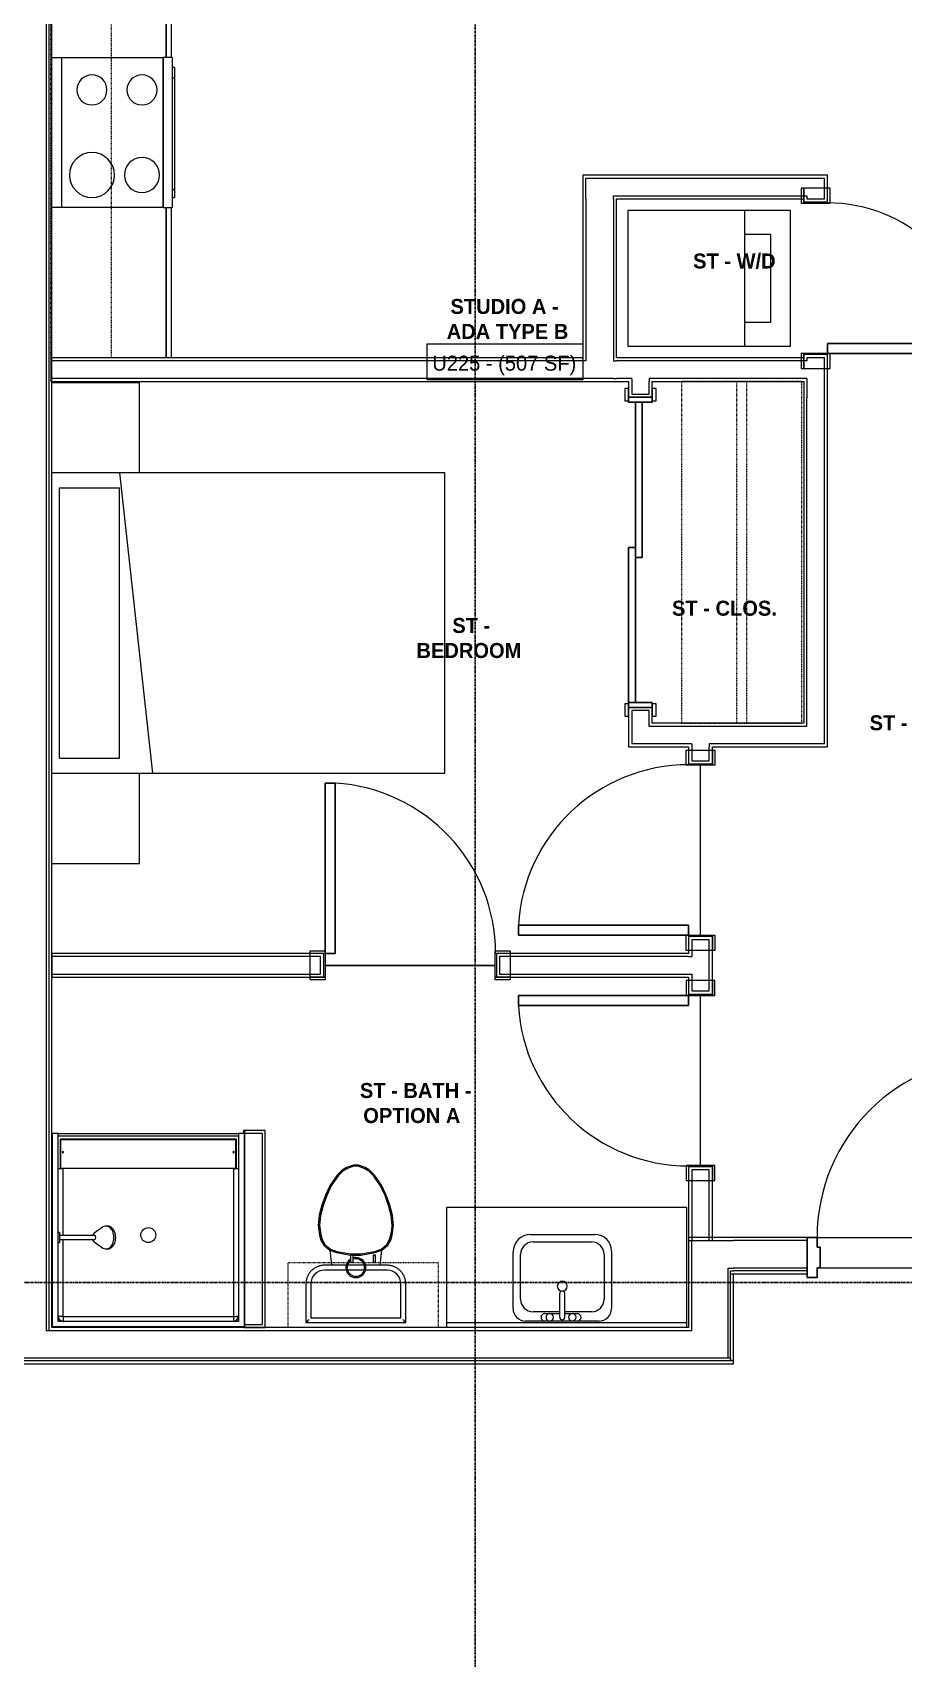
# Model space of a CAD drawing. Header units: inches. Extents: x -4093 to -1777, y 9773 to 12264.
# Drawn here: x -2915.8 to -2741.8, y 10392.1 to 10716.9 of the extents above; entities that cross this region are included whole.
import ezdxf

# ---------------------------------------------------------------- set-up
doc = ezdxf.new("R2010")
doc.units = ezdxf.units.IN
doc.header["$MEASUREMENT"] = 0
doc.linetypes.add('Dash', pattern=[0.25, 0.125, -0.125])
doc.linetypes.add('Grid Line 1_2_', pattern=[0.875, 0.5, -0.125, 0.125, -0.125])
for name, color, linetype, lineweight in [('0-1', 7, 'Continuous', 5), ('0-2', 7, 'Continuous', 9), ('0-3', 8, 'Continuous', 9), ('A-AREA-IDEN', 2, 'Continuous', 9), ('A-DOOR-1', 7, 'Continuous', 9), ('A-DOOR-2', 10, 'Continuous', 30), ('A-DOOR-FRAM-1', 10, 'Continuous', 30), ('A-FLOR-1', 7, 'Continuous', 9), ('A-FLOR-2', 192, 'Continuous', 9), ('A-WALL-1', 7, 'Continuous', 9), ('A-WALL-2', 250, 'Continuous', 18), ('I-FURN-1', 7, 'Continuous', 9), ('I-WALL-1', 7, 'Continuous', 9), ('P-SANR-FIXT-1', 7, 'Continuous', 9), ('Q-CASE-1', 7, 'Continuous', 9), ('Q-CASE-2', 7, 'Dash', 9), ('Q-CASE-HDLN-1', 7, 'Dash', 9), ('Q-SPCQ-1', 7, 'Continuous', 9), ('S-GRID-1', 1, 'Grid Line 1_2_', 30)]:
    doc.layers.add(name, color=color, linetype=linetype, lineweight=lineweight)
doc.styles.add('Century Gothic', font='ufonts.com_century-gothic.ttf', dxfattribs={"height": 3})
doc.styles.add('Century Gothic_B', font='GOTHICB.TTF', dxfattribs={"height": 3})

# ---------------------------------------------------------------- blocks, each defined once
blk = doc.blocks.new('SLIDING - FLUSH - SLIDING - FLUSH - 5-0 x 6-8-3934327-BACKGROUND - 2ND FLOOR')
at = {"layer": 'A-DOOR-1'}
for p, q in [((-30.25, 3), (-32.75, 3)), ((-32.75, 3), (-32.75, 2.25)), ((-32.75, 2.25), (-30.25, 2.25)), ((-30.25, 2.25), (-30.25, 3)), ((30.25, 3), (30.25, 2.25)), ((32.75, 3), (30.25, 3)), ((30.25, 2.25), (32.75, 2.25)), ((32.75, 2.25), (32.75, 3)), ((-30.25, -2.5), (-32.75, -2.5)), ((-32.75, -2.5), (-32.75, -3.25)), ((-30.25, -3.25), (-30.25, -2.5)), ((32.75, -2.5), (30.25, -2.5)), ((30.25, -2.5), (30.25, -3.25)), ((32.75, -3.25), (32.75, -2.5)), ((-32.75, -3.25), (-30.25, -3.25)), ((30.25, -3.25), (32.75, -3.25))]:
    blk.add_line(p, q, dxfattribs=at)
at = {"layer": 'A-DOOR-2'}
for p, q in [((1, 2.25), (-30, 2.25)), ((-30, 2.25), (-30, 0.87)), ((-30, 0.87), (1, 0.87)), ((30, 0.87), (-1, 0.87)), ((-1, 0.87), (-1, -0.5)), ((1, 0.87), (1, 2.25)), ((30, -0.5), (30, 0.87)), ((-1, -0.5), (30, -0.5))]:
    blk.add_line(p, q, dxfattribs=at)
at = {"layer": 'A-DOOR-FRAM-1'}
for p, q in [((-30, 2.25), (-31, 2.25)), ((-31, 2.25), (-31, -2.5)), ((-30, -2.5), (-30, 2.25)), ((31, 2.25), (30, 2.25)), ((30, 2.25), (30, -2.5)), ((31, -2.5), (31, 2.25)), ((-31, -2.5), (-30, -2.5)), ((30, -2.5), (31, -2.5))]:
    blk.add_line(p, q, dxfattribs=at)
blk = doc.blocks.new('SWING - SINGLE - FLUSH - SWING - FLUSH - 2-10 x 6-8 - PRIVACY-4346068-BACKGROUND - 2ND FLOOR')
at = {"layer": 'A-DOOR-1'}
for p, q in [((-20, 2.37), (-20, 2.87)), ((-20, 2.87), (-17, 2.87)), ((-20, 2.37), (-17, 2.37)), ((-20, -2.88), (-20, 2.37)), ((-17, 2.37), (-20, 2.37)), ((-17, 2.87), (-17, 2.37)), ((-17, 2.37), (-17, -2.88)), ((17, 2.37), (17, 2.87)), ((17, 2.87), (20, 2.87)), ((17, 2.37), (20, 2.37)), ((17, -2.88), (17, 2.37)), ((20, 2.37), (17, 2.37)), ((20, 2.87), (20, 2.37)), ((20, 2.37), (20, -2.88)), ((-17, -2.88), (-20, -2.88)), ((20, -2.88), (17, -2.88))]:
    blk.add_line(p, q, dxfattribs=at)
blk.add_arc((17, -2.38), 34.07, 180, 266.6343, dxfattribs=at)
at = {"layer": 'A-DOOR-2'}
for p, q in [((15, -2.38), (15, -36.38)), ((17, -2.38), (15, -2.38)), ((17, -2.38), (17, -36.38)), ((17, -36.38), (15, -36.38))]:
    blk.add_line(p, q, dxfattribs=at)
blk = doc.blocks.new('OD_CW_Closet - OD_CW_Closet-3786619-BACKGROUND - 2ND FLOOR')
at = {"layer": 'Q-CASE-HDLN-1'}
for p, q in [((68.99, 24), (0.74, 24)), ((0.74, 24), (0.74, 0)), ((68.99, 0), (68.99, 24)), ((0.74, 13), (68.99, 13)), ((0.74, 11), (68.99, 11)), ((0.74, 0), (68.99, 0))]:
    blk.add_line(p, q, dxfattribs=at)
blk = doc.blocks.new('SWING - SINGLE - FLUSH - SWING - FLUSH - 2-10 x 6-8 - PRIVACY-4346070-BACKGROUND - 2ND FLOOR')
at = {"layer": 'A-DOOR-1'}
for p, q in [((-20, 2.37), (-20, 2.87)), ((-20, 2.87), (-17, 2.87)), ((-20, 2.37), (-17, 2.37)), ((-20, -2.88), (-20, 2.37)), ((-17, 2.37), (-20, 2.37)), ((-17, 2.87), (-17, 2.37)), ((-17, 2.37), (-17, -2.88)), ((17, 2.37), (17, 2.87)), ((17, 2.87), (20, 2.87)), ((17, 2.37), (20, 2.37)), ((17, -2.88), (17, 2.37)), ((20, 2.37), (17, 2.37)), ((20, 2.87), (20, 2.37)), ((20, 2.37), (20, -2.88)), ((-17, -2.88), (-20, -2.88)), ((20, -2.88), (17, -2.88))]:
    blk.add_line(p, q, dxfattribs=at)
blk.add_arc((17, -2.38), 34.07, 180, 266.6343, dxfattribs=at)
at = {"layer": 'A-DOOR-2'}
for p, q in [((15, -2.38), (15, -36.38)), ((17, -2.38), (15, -2.38)), ((17, -2.38), (17, -36.38)), ((17, -36.38), (15, -36.38))]:
    blk.add_line(p, q, dxfattribs=at)
blk = doc.blocks.new('SWING - SINGLE - FLUSH - SWING - FLUSH - 2-6 x 6-8 - PASSAGE-4346080-BACKGROUND - 2ND FLOOR')
at = {"layer": 'A-DOOR-1'}
for p, q in [((-15, 2.875), (-18, 2.875)), ((-18, 2.875), (-18, -2.375)), ((-15, -2.375), (-15, 2.875)), ((18, 2.875), (15, 2.875)), ((15, 2.875), (15, -2.375)), ((18, -2.375), (18, 2.875)), ((-18, -2.375), (-15, -2.375)), ((-15, -2.375), (-18, -2.375)), ((-18, -2.375), (-18, -2.875)), ((-18, -2.875), (-15, -2.875)), ((-15, -2.875), (-15, -2.375)), ((15, -2.375), (18, -2.375)), ((18, -2.375), (15, -2.375)), ((15, -2.375), (15, -2.875)), ((15, -2.875), (18, -2.875)), ((18, -2.875), (18, -2.375))]:
    blk.add_line(p, q, dxfattribs=at)
blk.add_arc((15, 2.375), 30.067, 93.81407, 180, dxfattribs=at)
at = {"layer": 'A-DOOR-2'}
for p, q in [((13, 2.375), (13, 32.375)), ((15, 32.375), (13, 32.375)), ((15, 2.375), (15, 32.375)), ((15, 2.375), (13, 2.375))]:
    blk.add_line(p, q, dxfattribs=at)
blk = doc.blocks.new('Bed-Standard - Queen 60_ x 79_-1242961-BACKGROUND - 2ND FLOOR')
at = {"layer": 'I-FURN-1'}
for p, q in [((-19.31, 37.2), (-19.31, -41.3)), ((40.69, -41.3), (40.69, 37.2)), ((-16.31, 35.7), (-16.31, 23.7)), ((-16.31, 35.7), (37.69, 35.7)), ((37.69, 35.7), (37.69, 23.7)), ((40.69, 23.7), (-19.31, 17.13)), ((-16.31, 23.7), (37.69, 23.7)), ((-19.31, -41.3), (40.69, -41.3))]:
    blk.add_line(p, q, dxfattribs=at)
blk = doc.blocks.new('M_Sink Vanity-Square - 500 x 440mm-1372835-BACKGROUND - 2ND FLOOR')
at = {"layer": 'P-SANR-FIXT-1'}
for p, q in [((-5.72, 10.23), (7.14, 10.23)), ((-9.22, -4.59), (-9.22, 6.73)), ((-5.22, 8.73), (6.46, 8.73)), ((10.46, 6.91), (10.46, -4.59)), ((-7.72, -2.72), (-7.72, 6.23)), ((8.96, 6.23), (8.96, -2.72)), ((0.12, -6.33), (0.12, -1.59)), ((1.12, -6.33), (1.12, -1.59)), ((0.12, -5.22), (-5.22, -5.22)), ((-2.88, -5.59), (0.12, -5.59)), ((6.46, -5.22), (1.12, -5.22)), ((1.12, -5.59), (3.62, -5.59)), ((7.96, -7.09), (-6.72, -7.09)), ((3.62, -7.09), (-2.88, -7.09))]:
    blk.add_line(p, q, dxfattribs=at)
for centre, radius, start, end in [((-5.72, 6.73), 3.5, 90, 180), ((7.14, 6.91), 3.32, 360, 90), ((-5.22, 6.23), 2.5, 90, 180), ((6.46, 6.23), 2.5, 360, 90), ((0.62, -0.13), 1, 360, 180), ((-5.22, -2.72), 2.5, 180, 270), ((0.62, -0.13), 1, 180, 0), ((0.62, -1.59), 0.5, 360, 180), ((6.46, -2.72), 2.5, 270, 360), ((-6.72, -4.59), 2.5, 180, 270), ((-2.88, -6.34), 0.75, 90, 270), ((-1.88, -6.34), 0.75, 360, 180), ((-1.88, -6.34), 0.75, 180, 0), ((0.62, -6.33), 0.5, 180, 0), ((2.62, -6.34), 0.75, 0, 180), ((2.62, -6.34), 0.75, 180, 0), ((3.62, -6.34), 0.75, 270, 90), ((7.96, -4.59), 2.5, 270, 0)]:
    blk.add_arc(centre, radius, start, end, dxfattribs=at)
blk = doc.blocks.new('Toilet-Domestic-3D - Toilet-Domestic-3D-1352612-BACKGROUND - 2ND FLOOR')
at = {"layer": 'P-SANR-FIXT-1'}
for p, q in [((-9.98, 19.48), (-9.98, 11.75)), ((9.98, 19.48), (-9.98, 19.48)), ((-9.86, 19.36), (-9.98, 19.48)), ((9, 18.5), (-9, 18.5)), ((-9, 18.5), (-9, 11.75)), ((-9, 18.5), (-9, 11.75)), ((9, 18.5), (-9, 18.5)), ((9, 11.75), (9, 18.5)), ((9, 11.75), (9, 18.5)), ((9.98, 19.48), (9.86, 19.36)), ((9.98, 11.75), (9.98, 19.48)), ((-6.25, 9), (6.25, 9)), ((-6.25, 9), (6.25, 9)), ((-6.25, 8.02), (6.25, 8.02)), ((-4.86, 8.02), (-5.21, 5)), ((5.21, 5), (4.86, 8.02)), ((-6.4, 4), (-6.97, 3)), ((-6.21, 3.84), (-6.73, 2.9)), ((-5.21, 5), (-6.4, 4)), ((-6.21, 3.84), (-6.4, 4)), ((-5.08, 4.78), (-6.21, 3.84)), ((-3.84, 5.5), (-5.21, 5)), ((-5.21, 5), (-5.08, 4.78)), ((-3.77, 5.26), (-5.08, 4.78)), ((-1, 6), (-3.84, 5.5)), ((-3.84, 5.5), (-3.77, 5.26)), ((-0.98, 5.75), (-3.77, 5.26)), ((-1, 6), (-0.98, 5.75)), ((0.56, 6), (-1, 6)), ((0.98, 5.75), (-0.98, 5.75)), ((1, 5.98), (0.98, 5.75)), ((3.77, 5.26), (0.98, 5.75)), ((3.84, 5.5), (1.05, 5.99)), ((3.84, 5.5), (3.77, 5.26)), ((5.08, 4.78), (3.77, 5.26)), ((5.21, 5), (3.84, 5.5)), ((5.21, 5), (5.08, 4.78)), ((6.21, 3.84), (5.08, 4.78)), ((6.4, 4), (5.21, 5)), ((6.4, 4), (6.21, 3.84)), ((6.73, 2.9), (6.21, 3.84)), ((6.97, 3), (6.4, 4)), ((-7.41, 1), (-7.5, 0)), ((-7.24, 2), (-7.41, 1)), ((-7.41, 1), (-7.16, 0.96)), ((-7.16, 0.96), (-7.25, 0)), ((-6.97, 3), (-7.24, 2)), ((-7.24, 2), (-6.99, 1.95)), ((-6.99, 1.95), (-7.16, 0.96)), ((-6.73, 2.9), (-6.99, 1.95)), ((-6.97, 3), (-6.73, 2.9)), ((6.97, 3), (6.73, 2.9)), ((6.99, 1.95), (6.73, 2.9)), ((7.24, 2), (6.97, 3)), ((7.24, 2), (6.99, 1.95)), ((7.16, 0.96), (6.99, 1.95)), ((7.41, 1), (7.16, 0.96)), ((7.25, 0), (7.16, 0.96)), ((7.41, 1), (7.24, 2)), ((7.5, 0), (7.25, 0)), ((7.5, 0), (7.41, 1)), ((-7.5, 0), (-7.25, 0)), ((-7.5, 0), (-7.33, -1.99)), ((-7.33, -1.99), (-7.08, -1.95)), ((-7.33, -1.99), (-6.79, -4)), ((-7.25, 0), (-7.08, -1.95)), ((-7.08, -1.95), (-6.55, -3.92)), ((6.55, -3.92), (7.08, -1.95)), ((6.79, -4), (7.33, -1.99)), ((7.08, -1.95), (7.25, 0)), ((7.33, -1.99), (7.08, -1.95)), ((7.33, -1.99), (7.5, 0)), ((-6.79, -4), (-6.55, -3.92)), ((-6.79, -4), (-6.06, -6)), ((-6.55, -3.92), (-5.83, -5.9)), ((-6.06, -6), (-5.83, -5.9)), ((-6.06, -6), (-5.13, -8)), ((-5.83, -5.9), (-4.91, -7.88)), ((4.91, -7.88), (5.83, -5.9)), ((5.13, -8), (6.06, -6)), ((5.83, -5.9), (6.55, -3.92)), ((6.06, -6), (5.83, -5.9)), ((6.06, -6), (6.79, -4)), ((6.79, -4), (6.55, -3.92)), ((-5.13, -8), (-4.91, -7.88)), ((-5.13, -8), (-3.74, -10)), ((-4.91, -7.88), (-3.55, -9.84)), ((3.55, -9.84), (4.91, -7.88)), ((3.74, -10), (5.13, -8)), ((5.13, -8), (4.91, -7.88)), ((-3.74, -10), (-3.55, -9.84)), ((-3.74, -10), (-2.74, -11)), ((-3.55, -9.84), (-2.59, -10.8)), ((-2.74, -11), (-2.59, -10.8)), ((-2.74, -11), (-1.87, -11.5)), ((-2.59, -10.8), (-1.77, -11.27)), ((-1.87, -11.5), (-1.77, -11.27)), ((-1.87, -11.5), (-0.5, -12)), ((-1.77, -11.27), (-0.46, -11.75)), ((-0.5, -12), (-0.46, -11.75)), ((-0.5, -12), (0.5, -12)), ((-0.46, -11.75), (0.46, -11.75)), ((0.46, -11.75), (1.77, -11.27)), ((0.5, -12), (0.46, -11.75)), ((0.5, -12), (1.87, -11.5)), ((1.77, -11.27), (2.59, -10.8)), ((1.87, -11.5), (1.77, -11.27)), ((1.87, -11.5), (2.74, -11)), ((2.59, -10.8), (3.55, -9.84)), ((2.74, -11), (2.59, -10.8)), ((2.74, -11), (3.74, -10)), ((3.74, -10), (3.55, -9.84))]:
    blk.add_line(p, q, dxfattribs=at)
at = {"layer": 'P-SANR-FIXT-1', "flags": 128}
for points in [[(-9.98, 11.75), (-9.97, 11.6), (-9.97, 11.45), (-9.95, 11.3), (-9.93, 11.16), (-9.9, 11.01), (-9.87, 10.86), (-9.83, 10.72), (-9.79, 10.58), (-9.74, 10.44), (-9.68, 10.3), (-9.62, 10.16), (-9.56, 10.03), (-9.48, 9.9), (-9.41, 9.77), (-9.33, 9.65), (-9.24, 9.52), (-9.15, 9.41), (-9.05, 9.29), (-8.95, 9.18), (-8.85, 9.08), (-8.74, 8.97), (-8.62, 8.88), (-8.51, 8.78), (-8.39, 8.7), (-8.26, 8.61), (-8.14, 8.54), (-8.01, 8.46), (-7.87, 8.4), (-7.74, 8.33), (-7.6, 8.28), (-7.46, 8.22), (-7.32, 8.18), (-7.17, 8.14), (-7.03, 8.11), (-6.88, 8.08), (-6.74, 8.05), (-6.59, 8.04), (-6.44, 8.03), (-6.29, 8.02), (-6.25, 8.02)], [(6.25, 8.02), (6.4, 8.03), (6.55, 8.03), (6.7, 8.05), (6.84, 8.07), (6.99, 8.1), (7.14, 8.13), (7.28, 8.17), (7.42, 8.21), (7.56, 8.26), (7.7, 8.32), (7.84, 8.38), (7.97, 8.44), (8.1, 8.52), (8.23, 8.59), (8.35, 8.67), (8.48, 8.76), (8.59, 8.85), (8.71, 8.95), (8.82, 9.05), (8.92, 9.15), (9.03, 9.26), (9.12, 9.38), (9.22, 9.49), (9.3, 9.61), (9.39, 9.74), (9.46, 9.86), (9.54, 9.99), (9.6, 10.13), (9.67, 10.26), (9.72, 10.4), (9.78, 10.54), (9.82, 10.68), (9.86, 10.83), (9.89, 10.97), (9.92, 11.12), (9.95, 11.26), (9.96, 11.41), (9.97, 11.56), (9.98, 11.71), (9.98, 11.75)]]:
    blk.add_lwpolyline(points, dxfattribs=at)
at = {"layer": 'P-SANR-FIXT-1'}
for centre, radius, start, end in [((-6.25, 11.75), 2.75, 180, 270), ((-6.25, 11.75), 2.75, 180, 270), ((0, 8.48), 2, 360, 286.863), ((0, 8.48), 1.75, 360, 289.017), ((6.25, 11.75), 2.75, 270, 360), ((6.25, 11.75), 2.75, 270, 360), ((0, 8.48), 2, 302.0714, 360), ((0, 8.48), 1.75, 308.7554, 360)]:
    blk.add_arc(centre, radius, start, end, dxfattribs=at)
for points in [[(-9.98, 19.48), (-9.98, 19.48), (-9.98, 19.48), (-9.98, 19.48)], [(9.98, 19.48), (9.98, 19.48), (9.98, 19.48), (9.98, 19.48)]]:
    blk.add_open_spline(points, degree=3, dxfattribs=at)
for points, knots in [([(-9.37, 18.87), (-9.41, 18.91), (-9.47, 18.97), (-9.55, 19.05), (-9.6, 19.1), (-9.66, 19.16), (-9.71, 19.21), (-9.75, 19.25), (-9.78, 19.28), (-9.8, 19.3), (-9.82, 19.32), (-9.85, 19.35), (-9.86, 19.36), (-9.86, 19.36)], [0, 0, 0, 0, 0.166667, 0.25, 0.333333, 0.416667, 0.5, 0.583333, 0.666667, 0.708333, 0.75, 0.833333, 1, 1, 1, 1]), ([(9.86, 19.36), (9.86, 19.36), (9.85, 19.35), (9.82, 19.32), (9.8, 19.3), (9.78, 19.28), (9.75, 19.25), (9.71, 19.21), (9.66, 19.16), (9.6, 19.1), (9.55, 19.05), (9.47, 18.97), (9.41, 18.91), (9.37, 18.87)], [-1, -1, -1, -1, -0.833333, -0.75, -0.708333, -0.666667, -0.583333, -0.5, -0.416667, -0.333333, -0.25, -0.166667, 0, 0, 0, 0])]:
    blk.add_open_spline(points, degree=3, knots=knots, dxfattribs=at)
blk = doc.blocks.new('Bath Vanity - Bath Vanity 48_-3150017-BACKGROUND - 2ND FLOOR')
at = {"layer": 'Q-CASE-1'}
for p, q in [((24.74, 24), (-23.26, 24)), ((-23.26, 24), (-23.26, 1)), ((24.74, 1), (24.74, 24))]:
    blk.add_line(p, q, dxfattribs=at)
blk = doc.blocks.new('BATHROOM MIRROR - BATHROOM MIRROR 48_-3123886-BACKGROUND - 2ND FLOOR')
at = {"layer": 'Q-CASE-1'}
for p, q in [((-23.26, -23), (24.74, -23)), ((-23.26, -23), (-23.26, -24)), ((24.74, -24), (-23.26, -24)), ((24.74, -24), (24.74, -23))]:
    blk.add_line(p, q, dxfattribs=at)
blk = doc.blocks.new('300 Series Wall Hung Cabinet_326 - 30_-2909953-BACKGROUND - 2ND FLOOR')
at = {"layer": 'Q-CASE-1'}
for p, q in [((-2.01, 14.69), (-2.5, 14.69)), ((-2.5, 14.69), (-2.5, 13.19)), ((-2.01, 13.19), (-2.5, 13.19)), ((-2.01, 13.19), (-2.01, 14.69)), ((2.49, 14.69), (2, 14.69)), ((2, 14.69), (2, 13.19)), ((2.49, 13.19), (2, 13.19)), ((2.49, 13.19), (2.49, 14.69))]:
    blk.add_line(p, q, dxfattribs=at)
at = {"layer": 'Q-CASE-2'}
for p, q in [((-15, 0.19), (-15, 13.19)), ((-15, 13.19), (15, 13.19)), ((15, 13.19), (15, 0.19)), ((15, 0.19), (-15, 0.19))]:
    blk.add_line(p, q, dxfattribs=at)
blk = doc.blocks.new('Stacked Washer and Dryer - 26_x25_ - Private-3627842-BACKGROUND - 2ND FLOOR')
at = {"layer": 'P-SANR-FIXT-1'}
for p, q in [((0, 13.625), (32.4375, 13.625)), ((0, 13.625), (0, -13.625)), ((23.34375, -13.625), (23.34375, 13.625)), ((32.4375, 13.625), (32.4375, -13.625)), ((28.53125, 8.75), (23.34375, 8.75)), ((28.53125, -8.75), (28.53125, 8.75)), ((23.34375, -8.75), (28.53125, -8.75)), ((32.4375, -13.625), (0, -13.625))]:
    blk.add_line(p, q, dxfattribs=at)
blk = doc.blocks.new('SWING - SINGLE - FLUSH - SWING - FLUSH - 2-10 x 6-8 - PRIVACY-4346067-BACKGROUND - 2ND FLOOR')
at = {"layer": 'A-DOOR-1'}
for p, q in [((-17, 2.87), (-20, 2.87)), ((-20, 2.87), (-20, -2.38)), ((-17, -2.38), (-17, 2.87)), ((20, 2.87), (17, 2.87)), ((17, 2.87), (17, -2.38)), ((20, -2.38), (20, 2.87)), ((-20, -2.38), (-17, -2.38)), ((-17, -2.38), (-20, -2.38)), ((-20, -2.38), (-20, -2.88)), ((-20, -2.88), (-17, -2.88)), ((-17, -2.88), (-17, -2.38)), ((17, -2.38), (20, -2.38)), ((20, -2.38), (17, -2.38)), ((17, -2.38), (17, -2.88)), ((17, -2.88), (20, -2.88)), ((20, -2.88), (20, -2.38))]:
    blk.add_line(p, q, dxfattribs=at)
blk.add_arc((17, 2.37), 34.07, 93.3657, 180, dxfattribs=at)
at = {"layer": 'A-DOOR-2'}
for p, q in [((15, 2.37), (15, 36.38)), ((17, 36.38), (15, 36.38)), ((17, 2.37), (17, 36.38)), ((17, 2.37), (15, 2.37))]:
    blk.add_line(p, q, dxfattribs=at)
blk = doc.blocks.new('Table-Night Stand - 18_ x 18_ x 24_-V21-BACKGROUND - 2ND FLOOR')
at = {"layer": 'I-FURN-1'}
for p, q in [((18.15, 0), (18.15, 17.5)), ((0.15, 0), (18.15, 0))]:
    blk.add_line(p, q, dxfattribs=at)
blk = doc.blocks.new('Table-Night Stand - 18_ x 18_ x 24_-V22-BACKGROUND - 2ND FLOOR')
at = {"layer": 'I-FURN-1'}
for p, q in [((0.15, 17.5), (0.15, 0)), ((0.15, 0), (18.15, 0))]:
    blk.add_line(p, q, dxfattribs=at)
blk = doc.blocks.new('OD_CW_Base Cabinet - OD_CW_Base Cabinet-3857764-BACKGROUND - 2ND FLOOR')
at = {"layer": 'Q-CASE-1'}
for p, q in [((36.49, 0), (131.34, 0)), ((161.34, 0), (191.34, 0)), ((0.74, -23.81), (0.74, -21.81))]:
    blk.add_line(p, q, dxfattribs=at)
blk = doc.blocks.new('OD_CW_Upper Cabinet - OD_CW_Upper Cabinet-4366993-BACKGROUND - 2ND FLOOR')
at = {"layer": 'Q-CASE-HDLN-1'}
for p, q in [((0.74, -24), (0.74, -12)), ((0.74, -12), (191.34, -12)), ((191.34, -12), (191.34, -24)), ((191.34, -24), (0.74, -24))]:
    blk.add_line(p, q, dxfattribs=at)
blk = doc.blocks.new('The Shower - The Shower-4050272-BACKGROUND - 2ND FLOOR')
at = {"layer": 'P-SANR-FIXT-1'}
for p, q in [((0, -0.5), (38.5, -0.5)), ((0, -39.25), (0, -0.5)), ((0.12, -39.25), (0.12, -0.63)), ((0.12, -0.63), (38.38, -0.63)), ((1.25, -39.25), (1.25, -1.75)), ((1.25, -1.75), (37.25, -1.75)), ((1.3, -2.43), (1.28, -2.51)), ((1.38, -2.26), (1.37, -2.28)), ((1.42, -2.2), (1.4, -2.23)), ((1.58, -2.01), (1.51, -2.08)), ((1.73, -1.9), (1.7, -1.92)), ((2.01, -1.78), (1.93, -1.8)), ((2.2, -32.27), (2.2, -2.75)), ((2.25, -1.77), (2.25, -1.75)), ((36.25, -1.77), (2.25, -1.77)), ((36.25, -2.7), (2.25, -2.7)), ((36.25, -1.77), (36.25, -1.75)), ((36.3, -18.11), (36.3, -2.75)), ((36.57, -1.8), (36.49, -1.78)), ((36.8, -1.92), (36.77, -1.9)), ((36.99, -2.08), (36.92, -2.01)), ((37.1, -2.23), (37.08, -2.2)), ((37.13, -2.28), (37.12, -2.26)), ((37.22, -2.51), (37.2, -2.43)), ((37.25, -1.75), (37.25, -17.52)), ((38.38, -0.63), (38.38, -39.25)), ((38.5, -0.5), (38.5, -39.25)), ((36.3, -32.27), (36.3, -18.89)), ((37.25, -19.48), (37.25, -39.25)), ((1.62, -32.27), (1.62, -38.13)), ((36.75, -32.38), (1.75, -32.38)), ((1.75, -32.38), (1.75, -38)), ((2.2, -32.27), (36.3, -32.27)), ((36.75, -38), (36.75, -32.38)), ((36.88, -38.13), (36.88, -32.27)), ((1.25, -38.75), (37.25, -38.75)), ((1.25, -39.25), (1.25, -38.75)), ((1.62, -38.13), (36.88, -38.13)), ((1.75, -38), (36.75, -38)), ((37.25, -38.75), (37.25, -39.25)), ((0.12, -39.25), (0, -39.25)), ((0.12, -39.25), (1.25, -39.25)), ((37.25, -39.25), (1.25, -39.25)), ((37.25, -39.25), (38.38, -39.25)), ((38.5, -39.25), (38.38, -39.25))]:
    blk.add_line(p, q, dxfattribs=at)
blk.add_circle((19.25, -19), 1.5, dxfattribs=at)
for centre, radius, start, end in [((2.25, -2.75), 1, 90, 180), ((36.25, -2.75), 1, 0, 90), ((2.2, -35.56), 0.125, 0, 180), ((2.2, -35.56), 0.125, 180, 0), ((36.3, -35.56), 0.125, 0, 180), ((36.3, -35.56), 0.125, 180, 0)]:
    blk.add_arc(centre, radius, start, end, dxfattribs=at)
for centre, start_param, end_param in [((2.2, -32.28), 1.570796, 3.141593), ((36.3, -32.28), 0, 1.570796)]:
    blk.add_ellipse(centre, major_axis=(0.95, 0), ratio=0.019505, start_param=start_param, end_param=end_param, dxfattribs=at)
for points, knots in [([(2.25, -1.77), (2.18, -1.77), (2.05, -1.78), (1.8, -1.86), (1.52, -2.04), (1.34, -2.32), (1.26, -2.57), (1.25, -2.7), (1.25, -2.77)], [0, 0, 0, 0, 0.125, 0.25, 0.5, 0.75, 0.875, 1, 1, 1, 1]), ([(1.38, -2.25), (1.41, -2.21), (1.47, -2.12), (1.54, -2.04), (1.59, -2)], [-0.6665731, -0.6665731, -0.6665731, -0.6665731, -0.5714286, -0.4611793, -0.4611793, -0.4611793, -0.4611793]), ([(1.75, -1.88), (1.77, -1.87), (1.86, -1.82), (2.03, -1.77), (2.17, -1.75), (2.25, -1.75)], [-0.3333068, -0.3333068, -0.3333068, -0.3333068, -0.2857143, -0.1428571, 0, 0, 0, 0]), ([(2.25, -2.7), (2.24, -2.7), (2.24, -2.7), (2.23, -2.7), (2.22, -2.71), (2.22, -2.71), (2.21, -2.72), (2.21, -2.73), (2.2, -2.74), (2.2, -2.74), (2.2, -2.75), (2.2, -2.75)], [-1, -1, -1, -1, -0.833333, -0.75, -0.666667, -0.583333, -0.416667, -0.333333, -0.208333, -0.083333, 0, 0, 0, 0]), ([(36.25, -1.75), (36.31, -1.75), (36.42, -1.76), (36.59, -1.8), (36.7, -1.85), (36.75, -1.88)], [-1, -1, -1, -1, -0.8928571, -0.7857143, -0.6666667, -0.6666667, -0.6666667, -0.6666667]), ([(37.25, -2.77), (37.25, -2.7), (37.24, -2.57), (37.16, -2.32), (36.98, -2.04), (36.7, -1.86), (36.45, -1.78), (36.32, -1.77), (36.25, -1.77)], [0, 0, 0, 0, 0.125, 0.25, 0.5, 0.75, 0.875, 1, 1, 1, 1]), ([(36.3, -2.75), (36.3, -2.74), (36.3, -2.74), (36.3, -2.73), (36.29, -2.72), (36.29, -2.72), (36.28, -2.71), (36.27, -2.71), (36.26, -2.7), (36.26, -2.7), (36.25, -2.7), (36.25, -2.7)], [-1, -1, -1, -1, -0.833333, -0.75, -0.666667, -0.583333, -0.416667, -0.333333, -0.208333, -0.083333, 0, 0, 0, 0]), ([(36.75, -1.88), (36.79, -1.91), (36.89, -1.97), (36.97, -2.05), (37.01, -2.1)], [-0.6665731, -0.6665731, -0.6665731, -0.6665731, -0.5714286, -0.4475924, -0.4475924, -0.4475924, -0.4475924]), ([(37.12, -2.25), (37.13, -2.27), (37.16, -2.33), (37.18, -2.38), (37.19, -2.42)], [-0.3333068, -0.3333068, -0.3333068, -0.3333068, -0.2857143, -0.2174647, -0.2174647, -0.2174647, -0.2174647])]:
    blk.add_open_spline(points, degree=3, knots=knots, dxfattribs=at)
for points in [[(1.25, -2.75), (1.25, -2.74), (1.25, -2.72), (1.25, -2.71)], [(2.2, -2.75), (2.12, -2.75), (1.95, -2.75), (1.72, -2.75), (1.52, -2.76), (1.37, -2.76), (1.27, -2.76), (1.25, -2.77), (1.25, -2.77)], [(1.35, -2.32), (1.36, -2.3), (1.37, -2.27), (1.38, -2.25)], [(1.63, -1.97), (1.67, -1.94), (1.71, -1.91), (1.75, -1.88)], [(2.25, -2.7), (2.25, -2.62), (2.25, -2.45), (2.25, -2.22), (2.25, -2.03), (2.25, -1.88), (2.25, -1.82), (2.25, -1.8)], [(36.25, -2.7), (36.25, -2.62), (36.25, -2.45), (36.25, -2.22), (36.25, -2.03), (36.25, -1.88), (36.25, -1.82), (36.25, -1.8)], [(36.3, -2.75), (36.38, -2.75), (36.55, -2.75), (36.78, -2.75), (36.98, -2.76), (37.13, -2.76), (37.23, -2.76), (37.25, -2.77), (37.25, -2.77)], [(37.04, -2.14), (37.07, -2.18), (37.09, -2.21), (37.12, -2.25)], [(37.25, -2.67), (37.25, -2.7), (37.25, -2.72), (37.25, -2.75)]]:
    blk.add_open_spline(points, degree=3, dxfattribs=at)
blk = doc.blocks.new('Shower Head - Shower Head-3260035-BACKGROUND - 2ND FLOOR')
at = {"layer": 'P-SANR-FIXT-1'}
for p, q in [((-2.28, 9.81), (-2.28, 9.54)), ((2.28, 9.54), (2.28, 9.81)), ((-2.02, 8.78), (-0.84, 7.19)), ((-0.39, 7.27), (-0.39, 6.01)), ((0.39, 6.01), (0.39, 7.27)), ((0.84, 7.19), (2.02, 8.78)), ((-0.98, 0.26), (-0.98, 0)), ((-0.98, 0.26), (0.98, 0.26)), ((-0.39, 1), (-0.39, 0.26)), ((0.39, 0.26), (0.39, 1)), ((0.98, 0), (0.98, 0.26)), ((0.98, 0), (-0.98, 0))]:
    blk.add_line(p, q, dxfattribs=at)
at = {"layer": 'P-SANR-FIXT-1', "flags": 128}
for points in [[(0, 11.49), (-0.09, 11.49), (-0.18, 11.48), (-0.27, 11.48), (-0.35, 11.47), (-0.44, 11.46), (-0.53, 11.44), (-0.62, 11.43), (-0.7, 11.41), (-0.79, 11.39), (-0.87, 11.36), (-0.95, 11.34), (-1.03, 11.31), (-1.11, 11.28), (-1.19, 11.25), (-1.26, 11.21), (-1.34, 11.17), (-1.41, 11.13), (-1.48, 11.09), (-1.55, 11.05), (-1.61, 11), (-1.68, 10.95), (-1.74, 10.9), (-1.8, 10.85), (-1.85, 10.8), (-1.9, 10.74), (-1.95, 10.69), (-2, 10.63), (-2.04, 10.57), (-2.08, 10.51), (-2.12, 10.44), (-2.15, 10.38), (-2.18, 10.31), (-2.21, 10.25), (-2.23, 10.18), (-2.25, 10.11), (-2.26, 10.04), (-2.27, 9.97), (-2.28, 9.9), (-2.28, 9.83), (-2.28, 9.81)], [(2.28, 9.81), (2.28, 9.88), (2.28, 9.95), (2.27, 10.02), (2.25, 10.09), (2.24, 10.16), (2.21, 10.23), (2.19, 10.3), (2.16, 10.36), (2.13, 10.43), (2.09, 10.49), (2.05, 10.55), (2.01, 10.61), (1.97, 10.67), (1.92, 10.73), (1.86, 10.79), (1.81, 10.84), (1.75, 10.89), (1.69, 10.94), (1.63, 10.99), (1.57, 11.04), (1.5, 11.08), (1.43, 11.12), (1.36, 11.16), (1.28, 11.2), (1.21, 11.24), (1.13, 11.27), (1.05, 11.3), (0.97, 11.33), (0.89, 11.36), (0.81, 11.38), (0.72, 11.4), (0.64, 11.42), (0.55, 11.44), (0.47, 11.45), (0.38, 11.46), (0.29, 11.47), (0.2, 11.48), (0.11, 11.49), (0.02, 11.49), (0, 11.49)], [(-0.84, 7.19), (-0.81, 7.16), (-0.79, 7.13), (-0.76, 7.1), (-0.73, 7.08), (-0.7, 7.05), (-0.68, 7.03), (-0.65, 7.01), (-0.62, 6.98), (-0.59, 6.97), (-0.56, 6.95), (-0.53, 6.93), (-0.49, 6.91), (-0.46, 6.9), (-0.43, 6.89), (-0.4, 6.87)], [(0.39, 6.87), (0.43, 6.88), (0.46, 6.9), (0.49, 6.91), (0.52, 6.93), (0.55, 6.94), (0.58, 6.96), (0.61, 6.98), (0.64, 7), (0.67, 7.03), (0.7, 7.05), (0.73, 7.07), (0.76, 7.1), (0.78, 7.13), (0.81, 7.16), (0.83, 7.19), (0.84, 7.19)], [(-0.39, 6.01), (-0.39, 5.81), (-0.39, 5.6), (-0.39, 5.38), (-0.39, 5.15), (-0.39, 4.92), (-0.39, 4.68), (-0.39, 4.43), (-0.39, 4.18), (-0.39, 3.93), (-0.39, 3.67), (-0.39, 3.4), (-0.39, 3.13), (-0.39, 2.86), (-0.39, 2.59), (-0.39, 2.31), (-0.39, 2.03), (-0.39, 1.75), (-0.39, 1.46), (-0.39, 1.18), (-0.39, 1)], [(0.39, 1), (0.39, 1.29), (0.39, 1.57), (0.39, 1.85), (0.39, 2.13), (0.39, 2.41), (0.39, 2.69), (0.39, 2.96), (0.39, 3.23), (0.39, 3.5), (0.39, 3.76), (0.39, 4.02), (0.39, 4.27), (0.39, 4.52), (0.39, 4.77), (0.39, 5), (0.39, 5.23), (0.39, 5.46), (0.39, 5.67), (0.39, 5.88), (0.39, 6.01)]]:
    blk.add_lwpolyline(points, dxfattribs=at)
at = {"layer": 'P-SANR-FIXT-1'}
for centre, major_axis, start_param, end_param in [((0, 9.54), (-2.28, 0), 4.712389, 6.956384), ((0, 9.54), (2.28, 0), 5.609987, 7.853982), ((0, 7.27), (-0.394, 0), 4.712389, 6.283185), ((0, 7.27), (0.394, 0), 0, 1.570796)]:
    blk.add_ellipse(centre, major_axis=major_axis, ratio=0.707107, start_param=start_param, end_param=end_param, dxfattribs=at)
blk = doc.blocks.new('CTR - 1st Phase - Unit Layouts_rvt-1-BACKGROUND - 2ND FLOOR')
at = {"layer": 'A-FLOR-1'}
for p, q in [((-2782.32, 10536.53), (-2782.32, 10570.53)), ((-2857.32, 10530.53), (-2823.32, 10530.53)), ((-2823.32, 10530.53), (-2857.32, 10530.53)), ((-2782.32, 10490.53), (-2782.32, 10524.53)), ((-2759.04, 10476.16), (-2724.79, 10476.16))]:
    blk.add_line(p, q, dxfattribs=at)
at = {"layer": 'A-WALL-1'}
for p, q in [((-2761.7, 10688.41), (-2805.82, 10688.41)), ((-2805.82, 10688.41), (-2805.82, 10687.78)), ((-2805.82, 10687.78), (-2805.82, 10683.66)), ((-2757.57, 10688.41), (-2761.7, 10688.41)), ((-2756.95, 10688.41), (-2757.57, 10688.41)), ((-2756.95, 10683.03), (-2756.95, 10688.41)), ((-2805.82, 10683.66), (-2805.82, 10651.91)), ((-2799.07, 10683.66), (-2761.7, 10683.66)), ((-2799.07, 10651.91), (-2799.07, 10683.66)), ((-2761.7, 10683.66), (-2761.7, 10683.03)), ((-2761.7, 10683.03), (-2756.95, 10683.03)), ((-2805.82, 10651.91), (-2912.07, 10651.91)), ((-2912.07, 10651.91), (-2912.07, 10647.16)), ((-2761.7, 10651.91), (-2799.07, 10651.91)), ((-2761.7, 10652.53), (-2761.7, 10651.91)), ((-2756.95, 10652.53), (-2761.7, 10652.53)), ((-2756.95, 10643.91), (-2756.95, 10652.53)), ((-2912.07, 10647.16), (-2799.07, 10647.16)), ((-2799.07, 10647.16), (-2796.7, 10647.16)), ((-2796.7, 10647.16), (-2796.7, 10644.03)), ((-2791.95, 10644.03), (-2791.95, 10647.16)), ((-2791.95, 10647.16), (-2761.7, 10647.16)), ((-2761.7, 10647.16), (-2761.7, 10643.91)), ((-2796.7, 10644.03), (-2791.95, 10644.03)), ((-2761.7, 10643.91), (-2761.7, 10578.91)), ((-2756.95, 10574.16), (-2756.95, 10643.91)), ((-2791.95, 10582.03), (-2796.7, 10582.03)), ((-2796.7, 10582.03), (-2796.7, 10574.16)), ((-2791.95, 10578.91), (-2791.95, 10582.03)), ((-2761.7, 10578.91), (-2791.95, 10578.91)), ((-2796.7, 10574.16), (-2796.07, 10574.16)), ((-2796.07, 10574.16), (-2791.95, 10574.16)), ((-2791.95, 10574.16), (-2784.7, 10574.16)), ((-2784.7, 10574.16), (-2784.7, 10570.78)), ((-2779.95, 10570.78), (-2779.95, 10574.16)), ((-2779.95, 10574.16), (-2761.7, 10574.16)), ((-2761.7, 10574.16), (-2757.57, 10574.16)), ((-2757.57, 10574.16), (-2756.95, 10574.16)), ((-2784.7, 10570.78), (-2779.95, 10570.78)), ((-2779.95, 10536.28), (-2784.7, 10536.28)), ((-2784.7, 10536.28), (-2784.7, 10532.91)), ((-2779.95, 10524.78), (-2779.95, 10536.28)), ((-2857.57, 10532.91), (-2911.89, 10532.91)), ((-2911.89, 10532.91), (-2911.89, 10528.16)), ((-2857.57, 10528.16), (-2857.57, 10532.91)), ((-2784.7, 10532.91), (-2823.07, 10532.91)), ((-2823.07, 10532.91), (-2823.07, 10528.16)), ((-2911.89, 10528.16), (-2857.57, 10528.16)), ((-2823.07, 10528.16), (-2784.7, 10528.16)), ((-2784.7, 10528.16), (-2784.7, 10524.78)), ((-2784.7, 10524.78), (-2779.95, 10524.78)), ((-2873.39, 10497.53), (-2873.64, 10497.53)), ((-2873.64, 10497.53), (-2873.64, 10496.91)), ((-2869.89, 10497.53), (-2873.39, 10497.53)), ((-2869.26, 10497.53), (-2869.89, 10497.53)), ((-2869.26, 10458.16), (-2869.26, 10497.53)), ((-2779.95, 10490.28), (-2784.7, 10490.28)), ((-2784.7, 10490.28), (-2784.7, 10475.54)), ((-2779.95, 10475.54), (-2779.95, 10490.28)), ((-2784.7, 10475.54), (-2779.95, 10475.54)), ((-2873.39, 10458.16), (-2869.89, 10458.16)), ((-2869.89, 10458.16), (-2869.26, 10458.16))]:
    blk.add_line(p, q, dxfattribs=at)
at = {"layer": 'A-WALL-2'}
for p, q in [((-2805.2, 10687.78), (-2761.7, 10687.78)), ((-2805.2, 10684.28), (-2805.2, 10687.78)), ((-2761.7, 10687.78), (-2761.07, 10687.78)), ((-2761.07, 10687.78), (-2757.57, 10687.78)), ((-2757.57, 10683.66), (-2757.57, 10687.78)), ((-2805.2, 10683.66), (-2805.2, 10684.28)), ((-2805.2, 10683.66), (-2805.2, 10651.91)), ((-2799.7, 10684.28), (-2761.7, 10684.28)), ((-2799.7, 10683.66), (-2799.7, 10684.28)), ((-2799.7, 10683.66), (-2799.7, 10651.91)), ((-2761.7, 10684.28), (-2761.07, 10684.28)), ((-2761.07, 10684.28), (-2761.07, 10683.66)), ((-2761.07, 10683.66), (-2759.32, 10683.66)), ((-2759.32, 10683.66), (-2757.57, 10683.66)), ((-2805.2, 10651.28), (-2912.07, 10651.28)), ((-2805.2, 10651.91), (-2805.2, 10651.28)), ((-2799.7, 10651.91), (-2799.7, 10651.28)), ((-2799.7, 10651.28), (-2799.07, 10651.28)), ((-2761.7, 10651.28), (-2799.07, 10651.28)), ((-2761.07, 10651.28), (-2761.7, 10651.28)), ((-2761.07, 10651.91), (-2761.07, 10651.28)), ((-2759.32, 10651.91), (-2761.07, 10651.91)), ((-2757.57, 10651.91), (-2759.32, 10651.91)), ((-2757.57, 10643.91), (-2757.57, 10651.91)), ((-2799.7, 10647.78), (-2912.07, 10647.78)), ((-2799.7, 10647.78), (-2799.07, 10647.78)), ((-2796.07, 10647.78), (-2799.07, 10647.78)), ((-2796.07, 10647.78), (-2796.07, 10647.16)), ((-2792.57, 10647.78), (-2792.57, 10647.16)), ((-2761.7, 10647.78), (-2792.57, 10647.78)), ((-2761.07, 10647.78), (-2761.7, 10647.78)), ((-2761.07, 10647.78), (-2761.07, 10643.91)), ((-2796.07, 10647.16), (-2796.07, 10644.66)), ((-2796.07, 10644.66), (-2794.32, 10644.66)), ((-2794.32, 10644.66), (-2792.57, 10644.66)), ((-2792.57, 10644.66), (-2792.57, 10647.16)), ((-2761.07, 10578.28), (-2761.07, 10643.91)), ((-2757.57, 10574.78), (-2757.57, 10643.91)), ((-2794.32, 10581.41), (-2796.07, 10581.41)), ((-2796.07, 10581.41), (-2796.07, 10574.78)), ((-2792.57, 10581.41), (-2794.32, 10581.41)), ((-2792.57, 10578.28), (-2792.57, 10581.41)), ((-2791.95, 10578.28), (-2792.57, 10578.28)), ((-2761.7, 10578.28), (-2791.95, 10578.28)), ((-2761.07, 10578.28), (-2761.7, 10578.28)), ((-2792.57, 10574.78), (-2796.07, 10574.78)), ((-2791.95, 10574.78), (-2792.57, 10574.78)), ((-2784.07, 10574.78), (-2791.95, 10574.78)), ((-2784.07, 10574.78), (-2784.07, 10574.16)), ((-2784.07, 10574.16), (-2784.07, 10571.41)), ((-2780.57, 10574.78), (-2780.57, 10574.16)), ((-2761.7, 10574.78), (-2780.57, 10574.78)), ((-2780.57, 10571.41), (-2780.57, 10574.16)), ((-2761.07, 10574.78), (-2761.7, 10574.78)), ((-2757.57, 10574.78), (-2761.07, 10574.78)), ((-2784.07, 10571.41), (-2782.32, 10571.41)), ((-2782.32, 10571.41), (-2780.57, 10571.41)), ((-2782.32, 10535.66), (-2784.07, 10535.66)), ((-2784.07, 10535.66), (-2784.07, 10532.28)), ((-2780.57, 10535.66), (-2782.32, 10535.66)), ((-2780.57, 10525.41), (-2780.57, 10535.66)), ((-2858.2, 10532.28), (-2911.89, 10532.28)), ((-2858.2, 10530.53), (-2858.2, 10532.28)), ((-2858.2, 10528.78), (-2858.2, 10530.53)), ((-2822.45, 10532.28), (-2822.45, 10530.53)), ((-2784.7, 10532.28), (-2822.45, 10532.28)), ((-2822.45, 10530.53), (-2822.45, 10528.78)), ((-2784.7, 10532.28), (-2784.07, 10532.28)), ((-2911.89, 10528.78), (-2858.2, 10528.78)), ((-2822.45, 10528.78), (-2784.7, 10528.78)), ((-2784.7, 10528.78), (-2784.07, 10528.78)), ((-2784.07, 10528.78), (-2784.07, 10525.41)), ((-2784.07, 10525.41), (-2782.32, 10525.41)), ((-2782.32, 10525.41), (-2780.57, 10525.41)), ((-2873.39, 10496.91), (-2873.39, 10497.53)), ((-2873.39, 10497.53), (-2873.39, 10496.91)), ((-2869.89, 10496.91), (-2873.39, 10496.91)), ((-2869.89, 10496.91), (-2869.89, 10458.78)), ((-2784.07, 10489.66), (-2784.07, 10475.54)), ((-2782.32, 10489.66), (-2784.07, 10489.66)), ((-2780.57, 10489.66), (-2782.32, 10489.66)), ((-2780.57, 10475.54), (-2780.57, 10489.66)), ((-2873.39, 10458.78), (-2869.89, 10458.78))]:
    blk.add_line(p, q, dxfattribs=at)
at = {"layer": 'Q-CASE-1'}
for p, q in [((-2889.07, 10806.76), (-2889.07, 10711.91)), ((-2889.07, 10711.91), (-2889.07, 10806.76)), ((-2888.07, 10806.76), (-2888.07, 10711.91)), ((-2889.07, 10681.91), (-2889.07, 10651.91)), ((-2889.07, 10651.91), (-2889.07, 10681.91)), ((-2888.07, 10681.91), (-2888.07, 10651.91))]:
    blk.add_line(p, q, dxfattribs=at)
at = {"layer": 'Q-SPCQ-1'}
for p, q in [((-2911.89, 10711.91), (-2909.89, 10711.91)), ((-2909.89, 10711.91), (-2889.64, 10711.91)), ((-2909.89, 10681.91), (-2909.89, 10711.91)), ((-2889.64, 10681.91), (-2889.64, 10711.91)), ((-2887.89, 10711.91), (-2889.64, 10711.91)), ((-2889.64, 10711.91), (-2889.64, 10681.91)), ((-2887.89, 10711.91), (-2887.89, 10681.91)), ((-2887.39, 10709.91), (-2887.89, 10709.91)), ((-2887.39, 10709.91), (-2887.39, 10707.78)), ((-2887.39, 10707.78), (-2887.89, 10707.78)), ((-2887.39, 10707.78), (-2887.39, 10685.52)), ((-2887.89, 10685.52), (-2887.39, 10685.52)), ((-2887.89, 10683.91), (-2887.39, 10683.91)), ((-2887.39, 10685.52), (-2887.39, 10683.91)), ((-2909.89, 10681.91), (-2911.89, 10681.91)), ((-2889.64, 10681.91), (-2909.89, 10681.91)), ((-2889.64, 10681.91), (-2887.89, 10681.91))]:
    blk.add_line(p, q, dxfattribs=at)
for centre, radius, start, end in [((-2903.89, 10705.41), 3, 90, 270), ((-2903.89, 10705.41), 3, 270, 90), ((-2893.89, 10705.41), 3, 90, 270), ((-2893.89, 10705.41), 3, 270, 90), ((-2903.89, 10688.41), 4.5, 90, 270), ((-2903.89, 10688.41), 4.5, 270, 90), ((-2893.89, 10688.41), 3.5, 90, 270), ((-2893.89, 10688.41), 3.5, 270, 90)]:
    blk.add_arc(centre, radius, start, end, dxfattribs=at)
at = {"layer": '0-2'}
for name, p, rotation in [('OD_CW_Upper Cabinet - OD_CW_Upper Cabinet-4366993-BACKGROUND - 2ND FLOOR', (-2888.07, 10843.25), 269.9999999999841), ('OD_CW_Base Cabinet - OD_CW_Base Cabinet-3857764-BACKGROUND - 2ND FLOOR', (-2888.07, 10843.25), 270.0000000000046), ('SWING - SINGLE - FLUSH - SWING - FLUSH - 2-6 x 6-8 - PASSAGE-4346080-BACKGROUND - 2ND FLOOR', (-2759.32, 10667.78), 269.9999999999741), ('Table-Night Stand - 18_ x 18_ x 24_-V21-BACKGROUND - 2ND FLOOR', (-2894.39, 10628.76), 90.00000000002872), ('SLIDING - FLUSH - SLIDING - FLUSH - 5-0 x 6-8-3934327-BACKGROUND - 2ND FLOOR', (-2794.45, 10613.03), 90.00000000004533), ('OD_CW_Closet - OD_CW_Closet-3786619-BACKGROUND - 2ND FLOOR', (-2786.11, 10647.9), 270.000000000021), ('Bed-Standard - Queen 60_ x 79_-1242961-BACKGROUND - 2ND FLOOR', (-2874.68, 10588.22), 90.00000000002872), ('SWING - SINGLE - FLUSH - SWING - FLUSH - 2-10 x 6-8 - PRIVACY-4346068-BACKGROUND - 2ND FLOOR', (-2782.32, 10553.53), 270.0000000000333), ('Table-Night Stand - 18_ x 18_ x 24_-V22-BACKGROUND - 2ND FLOOR', (-2894.39, 10550.76), 90.00000000002872), ('SWING - SINGLE - FLUSH - SWING - FLUSH - 2-10 x 6-8 - PRIVACY-4346070-BACKGROUND - 2ND FLOOR', (-2840.32, 10530.53), 180), ('SWING - SINGLE - FLUSH - SWING - FLUSH - 2-10 x 6-8 - PRIVACY-4346067-BACKGROUND - 2ND FLOOR', (-2782.32, 10507.53), 90.00000000003335), ('The Shower - The Shower-4050272-BACKGROUND - 2ND FLOOR', (-2873.39, 10457.66), 180), ('Toilet-Domestic-3D - Toilet-Domestic-3D-1352612-BACKGROUND - 2ND FLOOR', (-2851.17, 10478.64), 180), ('Shower Head - Shower Head-3260035-BACKGROUND - 2ND FLOOR', (-2910.64, 10476.16), 269.9999999999192)]:
    blk.add_blockref(name, p, dxfattribs=dict(at, rotation=rotation))
for name, p in [('Stacked Washer and Dryer - 26_x25_ - Private-3627842-BACKGROUND - 2ND FLOOR', (-2796.82, 10667.78)), ('Bath Vanity - Bath Vanity 48_-3150017-BACKGROUND - 2ND FLOOR', (-2809.81, 10458.16)), ('M_Sink Vanity-Square - 500 x 440mm-1372835-BACKGROUND - 2ND FLOOR', (-2810.55, 10466.56)), ('300 Series Wall Hung Cabinet_326 - 30_-2909953-BACKGROUND - 2ND FLOOR', (-2849.72, 10457.98)), ('BATHROOM MIRROR - BATHROOM MIRROR 48_-3123886-BACKGROUND - 2ND FLOOR', (-2809.81, 10482.16))]:
    blk.add_blockref(name, p, dxfattribs=at)
blk = doc.blocks.new('HOLLOW METAL - UNIT DOOR-2191978-BACKGROUND - 2ND FLOOR')
at = {"layer": 'A-DOOR-1'}
blk.add_arc((18, 3.875), 36, 90, 180, dxfattribs=at)
at = {"layer": 'A-DOOR-2'}
for p, q in [((18, 39.875), (16.25, 39.875)), ((16.25, 39.875), (16.25, 3.875)), ((18, 3.875), (18, 39.875)), ((16.25, 3.875), (18, 3.875))]:
    blk.add_line(p, q, dxfattribs=at)
at = {"layer": 'A-DOOR-FRAM-1'}
for p, q in [((-18, 3.875), (-20, 3.875)), ((-20, 3.875), (-20, -4.125)), ((-18, 1.9375), (-18, 3.875)), ((18, 3.875), (18, 1.9375)), ((20, 3.875), (18, 3.875)), ((20, -4.125), (20, 3.875)), ((-17.375, 1.9375), (-18, 1.9375)), ((-17.375, -2.1875), (-17.375, 1.9375)), ((18, 1.9375), (17.375, 1.9375)), ((17.375, 1.9375), (17.375, -2.1875)), ((-18, -4.125), (-18, -2.1875)), ((-18, -2.1875), (-17.375, -2.1875)), ((17.375, -2.1875), (18, -2.1875)), ((18, -2.1875), (18, -4.125)), ((-20, -4.125), (-18, -4.125)), ((18, -4.125), (20, -4.125))]:
    blk.add_line(p, q, dxfattribs=at)
blk = doc.blocks.new('CTR - 1st Phase - Common Walls_rvt-1-BACKGROUND - 2ND FLOOR')
at = {"layer": 'A-WALL-2'}
for p, q in [((-2913.01, 10843.14), (-2913.01, 10458.16)), ((-2912.51, 10843.14), (-2912.51, 10458.16)), ((-2784.07, 10475.54), (-2776.82, 10475.54)), ((-2784.07, 10457.54), (-2784.07, 10475.54)), ((-2776.82, 10475.54), (-2775.7, 10475.54)), ((-2761.04, 10475.54), (-2775.7, 10475.54)), ((-2776.82, 10470.04), (-2776.32, 10470.04)), ((-2776.82, 10452.04), (-2776.82, 10470.04)), ((-2776.32, 10470.04), (-2775.7, 10470.04)), ((-2776.32, 10468.91), (-2776.32, 10469.54)), ((-2776.32, 10469.54), (-2775.7, 10469.54)), ((-2776.32, 10468.91), (-2776.32, 10469.54)), ((-2776.32, 10468.91), (-2775.7, 10468.91)), ((-2776.32, 10452.04), (-2776.32, 10468.91)), ((-2761.04, 10470.04), (-2775.7, 10470.04)), ((-2761.04, 10469.54), (-2775.7, 10469.54)), ((-2913.01, 10458.16), (-2913.01, 10457.54)), ((-2912.51, 10457.54), (-2913.01, 10457.54)), ((-2912.51, 10457.54), (-2913.01, 10457.54)), ((-2912.51, 10458.16), (-2912.51, 10457.54)), ((-2784.7, 10457.54), (-2912.51, 10457.54)), ((-2784.07, 10457.54), (-2784.7, 10457.54)), ((-2784.7, 10452.04), (-3037.45, 10452.04)), ((-2784.7, 10451.54), (-3037.45, 10451.54)), ((-2784.07, 10452.04), (-2784.7, 10452.04)), ((-2776.32, 10451.54), (-2784.7, 10451.54)), ((-2776.82, 10452.04), (-2784.07, 10452.04)), ((-2776.32, 10452.04), (-2776.82, 10452.04)), ((-2776.32, 10452.04), (-2776.32, 10451.54)), ((-2776.32, 10451.54), (-2776.32, 10452.04)), ((-2775.7, 10451.54), (-2776.32, 10451.54))]:
    blk.add_line(p, q, dxfattribs=at)
at = {"layer": 'I-WALL-1'}
for p, q in [((-2911.89, 10496.91), (-2911.89, 10843.14)), ((-2784.7, 10476.16), (-2784.7, 10458.16)), ((-2784.07, 10476.16), (-2784.7, 10476.16)), ((-2775.7, 10476.16), (-2784.07, 10476.16)), ((-2761.04, 10476.16), (-2775.7, 10476.16)), ((-2775.7, 10468.91), (-2761.04, 10468.91)), ((-2775.7, 10451.54), (-2775.7, 10468.91)), ((-2833.07, 10458.16), (-2873.39, 10458.16)), ((-2784.7, 10458.16), (-2785.07, 10458.16)), ((-3037.45, 10450.91), (-2784.7, 10450.91)), ((-2784.7, 10450.91), (-2775.7, 10450.91)), ((-2775.7, 10450.91), (-2775.7, 10451.54))]:
    blk.add_line(p, q, dxfattribs=at)
at = {"layer": '0-3'}
blk.add_blockref('HOLLOW METAL - UNIT DOOR-2191978-BACKGROUND - 2ND FLOOR', (-2741.04, 10472.29), dxfattribs=at)
blk = doc.blocks.new('CTR - 1st Phase - Structure_rvt-1-BACKGROUND - 2ND FLOOR')
at = {"layer": 'S-GRID-1'}
for p, q in [((-2827.32, 9772.61), (-2827.32, 12247.5)), ((-1777.25, 10467.19), (-4076.95, 10467.19))]:
    blk.add_line(p, q, dxfattribs=at)

msp = doc.modelspace()

# ---------------------------------------------------------------- linework, layer by layer
at = {"layer": 'A-AREA-IDEN', "flags": 128}
msp.add_lwpolyline([(-2836.9, 10654.67), (-2805.81, 10654.67), (-2805.81, 10647.5), (-2836.9, 10647.5)], close=True, dxfattribs=at)
at = {"layer": 'A-FLOR-2'}
msp.add_line((-2723.04, 10470.04), (-2759.04, 10470.04), dxfattribs=at)

# ---------------------------------------------------------------- block references
at = {"layer": '0-1'}
for name in ['CTR - 1st Phase - Structure_rvt-1-BACKGROUND - 2ND FLOOR', 'CTR - 1st Phase - Unit Layouts_rvt-1-BACKGROUND - 2ND FLOOR', 'CTR - 1st Phase - Common Walls_rvt-1-BACKGROUND - 2ND FLOOR']:
    msp.add_blockref(name, (0, 0), dxfattribs=at)

# ---------------------------------------------------------------- texts
at = {"layer": 'A-AREA-IDEN', "char_height": 3, "attachment_point": 1}
for s, insert, width, style in [('ST - W/D', (-2783.8, 10672.74), 20.402, 'Century Gothic_B'), ('STUDIO A -', (-2832.27, 10663.66), 26.361, 'Century Gothic_B'), ('ADA TYPE B', (-2833.02, 10658.66), 28.179, 'Century Gothic_B'), ('U225 - (507 SF)', (-2835.9, 10652.33), 35.148, 'Century Gothic'), ('ST - CLOS.', (-2788.01, 10603.38), 24.543, 'Century Gothic_B'), ('ST -', (-2831.9, 10599.93), 8.383, 'Century Gothic_B'), ('BEDROOM', (-2839.06, 10594.93), 25.755, 'Century Gothic_B'), ('ST - ENTRY', (-2748.54, 10580.49), 24.745, 'Century Gothic_B'), ('ST - BATH -', (-2850.36, 10507.03), 25.856, 'Century Gothic_B'), ('OPTION A', (-2849.69, 10502.03), 24.24, 'Century Gothic_B')]:
    msp.add_mtext(s, dxfattribs=dict(at, insert=insert, width=width, style=style))

doc.saveas('drawing.dxf')
